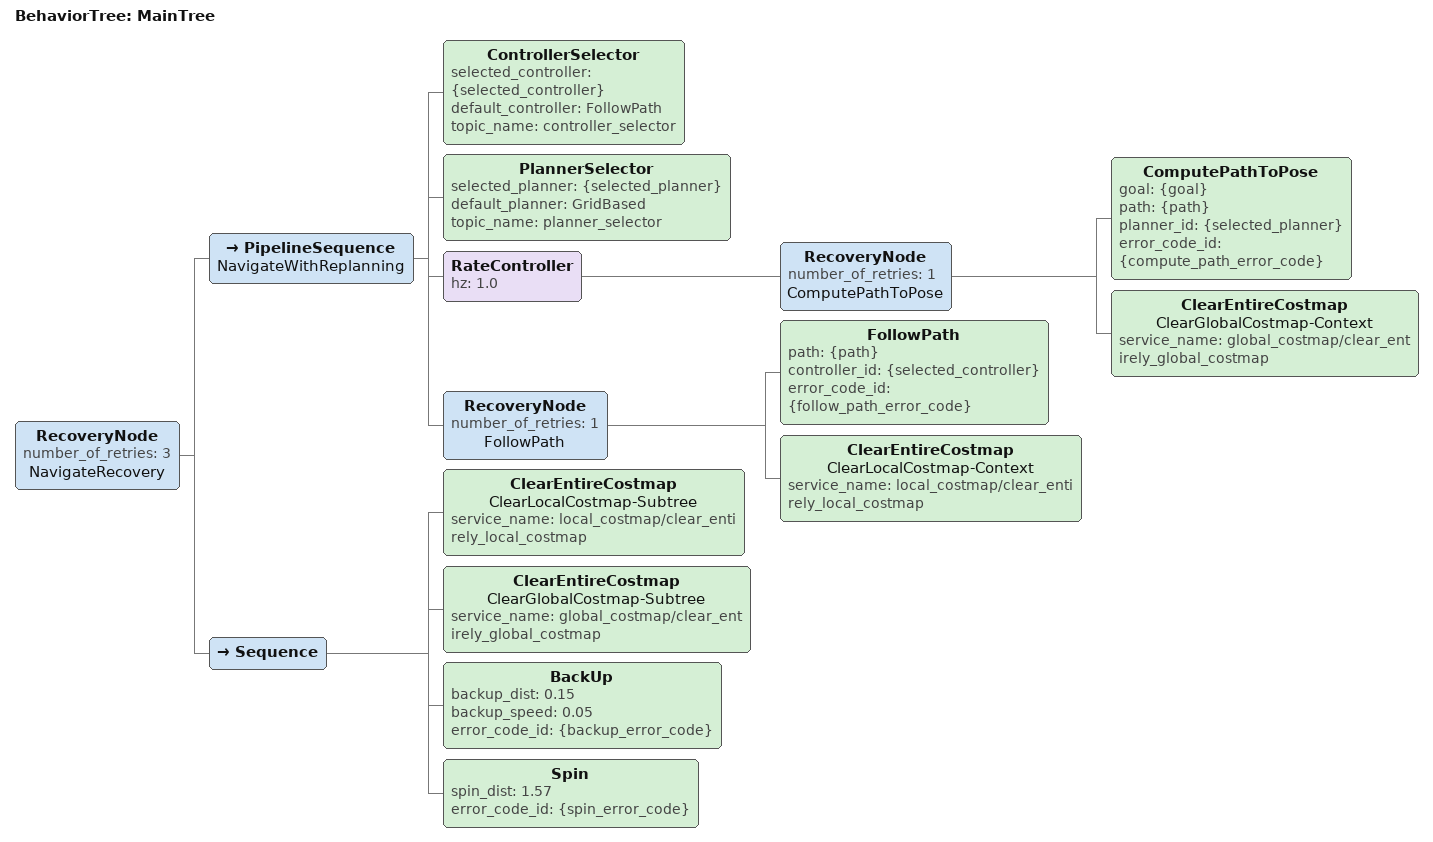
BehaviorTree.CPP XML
<!--
  CORAL-G behavior tree for simulation.
  Recovery: costmap clear first (handles phantom obstacles), then physical
  spin + backup (handles real lidar obstacles where clearing alone fails).
-->
<root BTCPP_format="4" main_tree_to_execute="MainTree">
  <BehaviorTree ID="MainTree">
    <RecoveryNode number_of_retries="3" name="NavigateRecovery">
      <PipelineSequence name="NavigateWithReplanning">
        <ControllerSelector selected_controller="{selected_controller}" default_controller="FollowPath" topic_name="controller_selector"/>
        <PlannerSelector selected_planner="{selected_planner}" default_planner="GridBased" topic_name="planner_selector"/>
        <RateController hz="1.0">
          <RecoveryNode number_of_retries="1" name="ComputePathToPose">
            <ComputePathToPose goal="{goal}" path="{path}" planner_id="{selected_planner}" error_code_id="{compute_path_error_code}"/>
            <ClearEntireCostmap name="ClearGlobalCostmap-Context" service_name="global_costmap/clear_entirely_global_costmap"/>
          </RecoveryNode>
        </RateController>
        <RecoveryNode number_of_retries="1" name="FollowPath">
          <FollowPath path="{path}" controller_id="{selected_controller}" error_code_id="{follow_path_error_code}"/>
          <ClearEntireCostmap name="ClearLocalCostmap-Context" service_name="local_costmap/clear_entirely_local_costmap"/>
        </RecoveryNode>
      </PipelineSequence>
      <Sequence>
        <ClearEntireCostmap name="ClearLocalCostmap-Subtree" service_name="local_costmap/clear_entirely_local_costmap"/>
        <ClearEntireCostmap name="ClearGlobalCostmap-Subtree" service_name="global_costmap/clear_entirely_global_costmap"/>
        <BackUp backup_dist="0.15" backup_speed="0.05" error_code_id="{backup_error_code}"/>
        <Spin spin_dist="1.57" error_code_id="{spin_error_code}"/>
      </Sequence>
    </RecoveryNode>
  </BehaviorTree>
</root>
